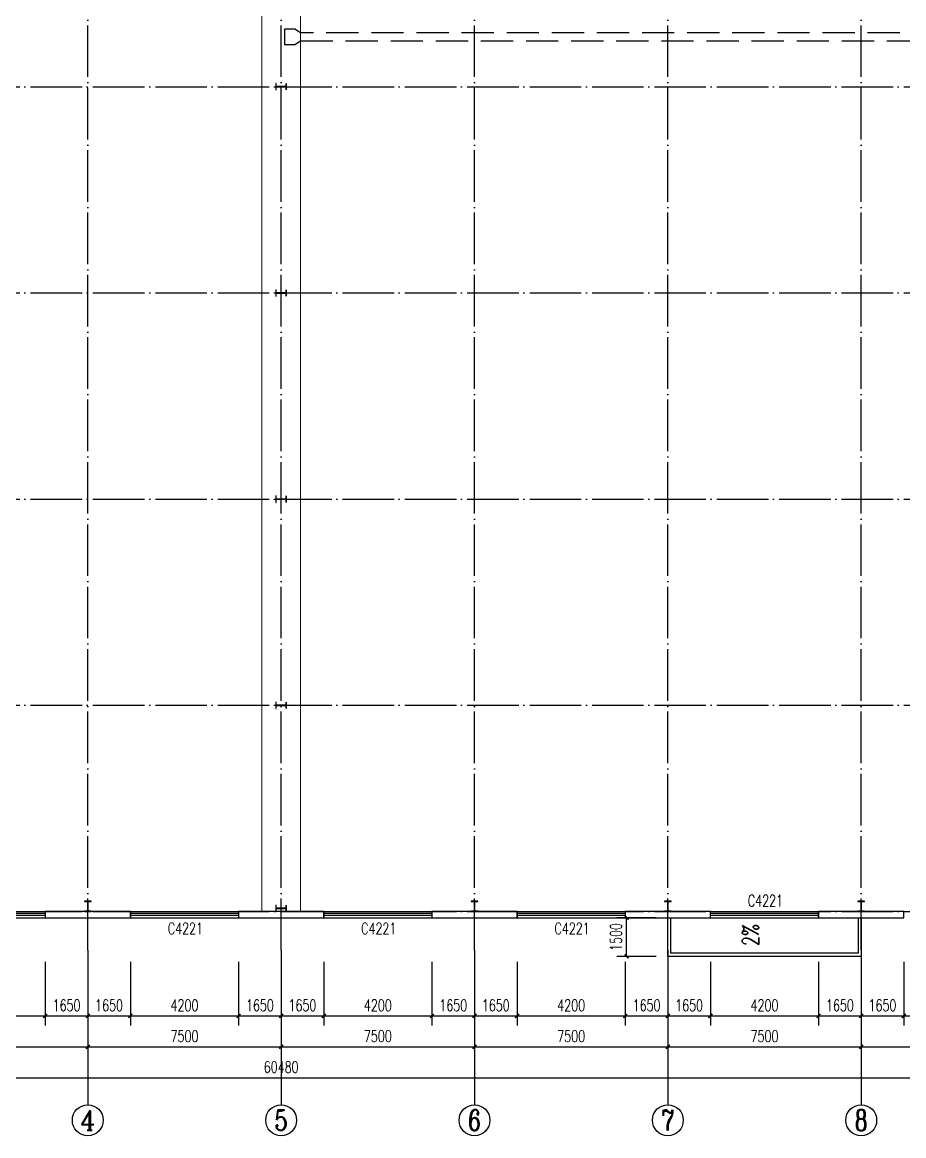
# Model space of a CAD drawing. Extents: x 14586673 to 15379323, y -344170 to -118775.
# Drawn here: x 14805680 to 14839873, y -312920 to -269718 of the extents above; entities that cross this region are included whole.
import ezdxf
from ezdxf.enums import TextEntityAlignment as Align

# ---------------------------------------------------------------- set-up
doc = ezdxf.new("R2010")
doc.units = 0
doc.header["$LTSCALE"] = 1000
doc.header["$MEASUREMENT"] = 0
doc.linetypes.add('DASH', pattern=[0.35, 0.25, -0.1])
doc.linetypes.add('DOTE', pattern=[2.42, 2, -0.2, 0.02, -0.2])
for name, color, linetype in [('AXIS', 3, 'Continuous'), ('AXIS_TEXT', 7, 'Continuous'), ('COLUMN', 2, 'Continuous'), ('DIM_SYMB', 3, 'Continuous'), ('DOTE', 1, 'DOTE'), ('PUB_DIM', 3, 'Continuous'), ('PUB_TEXT', 7, 'Continuous'), ('WALL-PARAPET', 6, 'Continuous'), ('WINDOW', 4, 'Continuous'), ('WINDOW_TEXT', 7, 'Continuous')]:
    doc.layers.add(name, color=color, linetype=linetype)
doc.styles.add('_TCH_AXIS', font='COMPLEX', dxfattribs={"bigfont": 'GBCBIG'})
doc.styles.add('_TCH_DIM', font='SIMPLEX', dxfattribs={"bigfont": 'GBCBIG'})
doc.styles.add('_TCH_DIM_T3', font='SIMPLEX', dxfattribs={"width": 0.705882, "bigfont": 'GBCBIG'})
doc.styles.add('_TCH_WINDOW', font='SIMPLEX', dxfattribs={"height": 3.5, "bigfont": 'GBCBIG'})
doc.styles.add('COMPLEX', font='COMPLEX')
doc.dimstyles.new('_TCH_ARCH&&150', dxfattribs={"dimtxt": 446.25, "dimasz": 150, "dimexe": 375, "dimexo": 450, "dimgap": 189.375, "dimtad": 1, "dimdec": 0, "dimzin": 0, "dimdsep": 46, "dimtxsty": '_TCH_DIM_T3', "dimblk": 'ARCHTICK', "dimcen": 0.09, "dimclrt": 7, "dimazin": 2, "dimtfac": 1, "dimtdec": 0, "dimtix": 1, "dimtmove": 2, "dimatfit": 3, "dimfxl": 0, "dimtolj": 1, "dimtzin": 0, "dimarcsym": 0})

# ---------------------------------------------------------------- blocks, each defined once
blk = doc.blocks.new('A$C797E1D2B')
at = {"layer": 'COLUMN'}
h = blk.add_hatch(color=256, dxfattribs=at)
h.paths.add_polyline_path([(125, 400), (250, 400), (250, 388), (130, 388), (130, 200), (125, 200)])
h.paths.add_polyline_path([(0, 400), (125, 400), (125, 200), (120, 200), (120, 388), (0, 388)])
h.paths.add_polyline_path([(0, 12), (120, 12), (120, 200), (125, 200), (125, 0), (0, 0)])
h.paths.add_polyline_path([(125, 200), (130, 200), (130, 12), (250, 12), (250, 0), (125, 0)])
blk.add_lwpolyline([(250, 0), (250, 12), (130, 12), (130, 388), (250, 388), (250, 400), (0, 400), (0, 388), (120, 388), (120, 12), (0, 12), (0, 0)], close=True, dxfattribs=at)
blk = doc.blocks.new('$TCHSYS$WIN2D')
for p, q in [((-0.5, 0.5), (0.5, 0.5)), ((-0.5, 0.5), (-0.5, -0.5)), ((0.5, 0.5), (0.5, -0.5)), ((0.5, 0.167), (-0.5, 0.167)), ((0.5, -0.167), (-0.5, -0.167)), ((-0.5, -0.5), (0.5, -0.5))]:
    blk.add_line(p, q)
blk = doc.blocks.new('_ArchTick')
at = {"color": 0, "linetype": 'ByBlock', "const_width": 0.4}
blk.add_lwpolyline([(-0.5, -0.5), (0.5, 0.5)], dxfattribs=at)
blk = doc.blocks.new('*D144')
at = {"layer": 'Defpoints', "color": 0}
for p in [(14829123, -304460), (14830723, -304460), (14830723, -305960)]:
    blk.add_point(p, dxfattribs=at)
at = {"layer": 'PUB_DIM', "color": 0, "lineweight": -2}
for p, q in [((14830273, -304460), (14828748, -304460)), ((14829123, -305960), (14829123, -304460)), ((14830273, -305960), (14828748, -305960))]:
    blk.add_line(p, q, dxfattribs=at)
at = {"layer": 'PUB_DIM', "color": 0, "lineweight": -2, "xscale": 150, "yscale": 150, "zscale": 150}
for p, rotation in [((14829123, -304460), 90), ((14829123, -305960), 270)]:
    blk.add_blockref('_ArchTick', p, dxfattribs=dict(at, rotation=rotation))
at = {"layer": 'PUB_DIM', "color": 7, "insert": (14828710, -305210), "char_height": 446.2, "attachment_point": 5, "rotation": 90, "style": '_TCH_DIM_T3'}
blk.add_mtext('\\A1;1500', dxfattribs=at)
blk = doc.blocks.new('_AXISO')
blk.add_circle((0, 0), 0.5)
at = {"layer": 'AXIS_TEXT', "style": 'COMPLEX', "width": 1.041667}
blk.add_attdef('A', text='', height=0.56, dxfattribs=at).set_placement((-0.25, -0.28), (0.25, -0.28), align=Align.FIT)
blk = doc.blocks.new('*D175')
at = {"layer": 'AXIS', "color": 0, "lineweight": -2}
for p, q in [((14785483, -306170), (14785483, -311045)), ((14845963, -306170), (14845963, -311045)), ((14785483, -310670), (14845963, -310670))]:
    blk.add_line(p, q, dxfattribs=at)
at = {"layer": 'Defpoints', "color": 0}
for p in [(14785483, -305720), (14845963, -305720), (14845963, -310670)]:
    blk.add_point(p, dxfattribs=at)
at = {"layer": 'AXIS', "color": 0, "lineweight": -2, "xscale": 150, "yscale": 150, "zscale": 150, "rotation": 180}
blk.add_blockref('_ArchTick', (14785483, -310670), dxfattribs=at)
at = {"layer": 'AXIS', "color": 0, "lineweight": -2, "xscale": 150, "yscale": 150, "zscale": 150}
blk.add_blockref('_ArchTick', (14845963, -310670), dxfattribs=at)
at = {"layer": 'AXIS', "color": 7, "insert": (14815723, -310258), "char_height": 446.2, "attachment_point": 5, "style": '_TCH_DIM_T3'}
blk.add_mtext('\\A1;60480', dxfattribs=at)
blk = doc.blocks.new('*D179')
at = {"layer": 'AXIS', "color": 0, "lineweight": -2}
for p, q in [((14800723, -306170), (14800723, -309845)), ((14808223, -306170), (14808223, -309845)), ((14800723, -309470), (14808223, -309470))]:
    blk.add_line(p, q, dxfattribs=at)
at = {"layer": 'Defpoints', "color": 0}
for p in [(14800723, -305720), (14808223, -305720), (14808223, -309470)]:
    blk.add_point(p, dxfattribs=at)
at = {"layer": 'AXIS', "color": 0, "lineweight": -2, "xscale": 150, "yscale": 150, "zscale": 150, "rotation": 180}
blk.add_blockref('_ArchTick', (14800723, -309470), dxfattribs=at)
at = {"layer": 'AXIS', "color": 0, "lineweight": -2, "xscale": 150, "yscale": 150, "zscale": 150}
blk.add_blockref('_ArchTick', (14808223, -309470), dxfattribs=at)
at = {"layer": 'AXIS', "color": 7, "insert": (14804473, -309058), "char_height": 446.2, "attachment_point": 5, "style": '_TCH_DIM_T3'}
blk.add_mtext('\\A1;7500', dxfattribs=at)
blk = doc.blocks.new('*D180')
at = {"layer": 'AXIS', "color": 0, "lineweight": -2}
for p, q in [((14808223, -306170), (14808223, -309845)), ((14815723, -306170), (14815723, -309845)), ((14808223, -309470), (14815723, -309470))]:
    blk.add_line(p, q, dxfattribs=at)
at = {"layer": 'Defpoints', "color": 0}
for p in [(14808223, -305720), (14815723, -305720), (14815723, -309470)]:
    blk.add_point(p, dxfattribs=at)
at = {"layer": 'AXIS', "color": 0, "lineweight": -2, "xscale": 150, "yscale": 150, "zscale": 150, "rotation": 180}
blk.add_blockref('_ArchTick', (14808223, -309470), dxfattribs=at)
at = {"layer": 'AXIS', "color": 0, "lineweight": -2, "xscale": 150, "yscale": 150, "zscale": 150}
blk.add_blockref('_ArchTick', (14815723, -309470), dxfattribs=at)
at = {"layer": 'AXIS', "color": 7, "insert": (14811973, -309058), "char_height": 446.2, "attachment_point": 5, "style": '_TCH_DIM_T3'}
blk.add_mtext('\\A1;7500', dxfattribs=at)
blk = doc.blocks.new('*D181')
at = {"layer": 'AXIS', "color": 0, "lineweight": -2}
for p, q in [((14815723, -306170), (14815723, -309845)), ((14823223, -306170), (14823223, -309845)), ((14815723, -309470), (14823223, -309470))]:
    blk.add_line(p, q, dxfattribs=at)
at = {"layer": 'Defpoints', "color": 0}
for p in [(14815723, -305720), (14823223, -305720), (14823223, -309470)]:
    blk.add_point(p, dxfattribs=at)
at = {"layer": 'AXIS', "color": 0, "lineweight": -2, "xscale": 150, "yscale": 150, "zscale": 150, "rotation": 180}
blk.add_blockref('_ArchTick', (14815723, -309470), dxfattribs=at)
at = {"layer": 'AXIS', "color": 0, "lineweight": -2, "xscale": 150, "yscale": 150, "zscale": 150}
blk.add_blockref('_ArchTick', (14823223, -309470), dxfattribs=at)
at = {"layer": 'AXIS', "color": 7, "insert": (14819473, -309058), "char_height": 446.2, "attachment_point": 5, "style": '_TCH_DIM_T3'}
blk.add_mtext('\\A1;7500', dxfattribs=at)
blk = doc.blocks.new('*D182')
at = {"layer": 'AXIS', "color": 0, "lineweight": -2}
for p, q in [((14823223, -306170), (14823223, -309845)), ((14830723, -306170), (14830723, -309845)), ((14823223, -309470), (14830723, -309470))]:
    blk.add_line(p, q, dxfattribs=at)
at = {"layer": 'Defpoints', "color": 0}
for p in [(14823223, -305720), (14830723, -305720), (14830723, -309470)]:
    blk.add_point(p, dxfattribs=at)
at = {"layer": 'AXIS', "color": 0, "lineweight": -2, "xscale": 150, "yscale": 150, "zscale": 150, "rotation": 180}
blk.add_blockref('_ArchTick', (14823223, -309470), dxfattribs=at)
at = {"layer": 'AXIS', "color": 0, "lineweight": -2, "xscale": 150, "yscale": 150, "zscale": 150}
blk.add_blockref('_ArchTick', (14830723, -309470), dxfattribs=at)
at = {"layer": 'AXIS', "color": 7, "insert": (14826973, -309058), "char_height": 446.2, "attachment_point": 5, "style": '_TCH_DIM_T3'}
blk.add_mtext('\\A1;7500', dxfattribs=at)
blk = doc.blocks.new('*D183')
at = {"layer": 'AXIS', "color": 0, "lineweight": -2}
for p, q in [((14830723, -306170), (14830723, -309845)), ((14838223, -306170), (14838223, -309845)), ((14830723, -309470), (14838223, -309470))]:
    blk.add_line(p, q, dxfattribs=at)
at = {"layer": 'Defpoints', "color": 0}
for p in [(14830723, -305720), (14838223, -305720), (14838223, -309470)]:
    blk.add_point(p, dxfattribs=at)
at = {"layer": 'AXIS', "color": 0, "lineweight": -2, "xscale": 150, "yscale": 150, "zscale": 150, "rotation": 180}
blk.add_blockref('_ArchTick', (14830723, -309470), dxfattribs=at)
at = {"layer": 'AXIS', "color": 0, "lineweight": -2, "xscale": 150, "yscale": 150, "zscale": 150}
blk.add_blockref('_ArchTick', (14838223, -309470), dxfattribs=at)
at = {"layer": 'AXIS', "color": 7, "insert": (14834473, -309058), "char_height": 446.2, "attachment_point": 5, "style": '_TCH_DIM_T3'}
blk.add_mtext('\\A1;7500', dxfattribs=at)
blk = doc.blocks.new('*D184')
at = {"layer": 'AXIS', "color": 0, "lineweight": -2}
for p, q in [((14838223, -306170), (14838223, -309845)), ((14845723, -306170), (14845723, -309845)), ((14838223, -309470), (14845723, -309470))]:
    blk.add_line(p, q, dxfattribs=at)
at = {"layer": 'Defpoints', "color": 0}
for p in [(14838223, -305720), (14845723, -305720), (14845723, -309470)]:
    blk.add_point(p, dxfattribs=at)
at = {"layer": 'AXIS', "color": 0, "lineweight": -2, "xscale": 150, "yscale": 150, "zscale": 150, "rotation": 180}
blk.add_blockref('_ArchTick', (14838223, -309470), dxfattribs=at)
at = {"layer": 'AXIS', "color": 0, "lineweight": -2, "xscale": 150, "yscale": 150, "zscale": 150}
blk.add_blockref('_ArchTick', (14845723, -309470), dxfattribs=at)
at = {"layer": 'AXIS', "color": 7, "insert": (14841973, -309058), "char_height": 446.2, "attachment_point": 5, "style": '_TCH_DIM_T3'}
blk.add_mtext('\\A1;7500', dxfattribs=at)
blk = doc.blocks.new('*D384')
at = {"layer": 'Defpoints', "color": 0}
for p in [(14802373, -305720), (14806573, -305720), (14806573, -308270)]:
    blk.add_point(p, dxfattribs=at)
at = {"layer": 'PUB_DIM', "color": 0, "lineweight": -2}
for p, q in [((14802373, -306170), (14802373, -308645)), ((14806573, -306170), (14806573, -308645)), ((14802373, -308270), (14806573, -308270))]:
    blk.add_line(p, q, dxfattribs=at)
at = {"layer": 'PUB_DIM', "color": 0, "lineweight": -2, "xscale": 150, "yscale": 150, "zscale": 150, "rotation": 180}
blk.add_blockref('_ArchTick', (14802373, -308270), dxfattribs=at)
at = {"layer": 'PUB_DIM', "color": 0, "lineweight": -2, "xscale": 150, "yscale": 150, "zscale": 150}
blk.add_blockref('_ArchTick', (14806573, -308270), dxfattribs=at)
at = {"layer": 'PUB_DIM', "color": 7, "insert": (14804473, -307858), "char_height": 446.2, "attachment_point": 5, "style": '_TCH_DIM_T3'}
blk.add_mtext('\\A1;4200', dxfattribs=at)
blk = doc.blocks.new('*D385')
at = {"layer": 'Defpoints', "color": 0}
for p in [(14806573, -305720), (14808223, -305720), (14808223, -308270)]:
    blk.add_point(p, dxfattribs=at)
at = {"layer": 'PUB_DIM', "color": 0, "lineweight": -2}
for p, q in [((14806573, -306170), (14806573, -308645)), ((14808223, -306170), (14808223, -308645)), ((14806573, -308270), (14808223, -308270))]:
    blk.add_line(p, q, dxfattribs=at)
at = {"layer": 'PUB_DIM', "color": 0, "lineweight": -2, "xscale": 150, "yscale": 150, "zscale": 150, "rotation": 180}
blk.add_blockref('_ArchTick', (14806573, -308270), dxfattribs=at)
at = {"layer": 'PUB_DIM', "color": 0, "lineweight": -2, "xscale": 150, "yscale": 150, "zscale": 150}
blk.add_blockref('_ArchTick', (14808223, -308270), dxfattribs=at)
at = {"layer": 'PUB_DIM', "color": 7, "insert": (14807398, -307858), "char_height": 446.2, "attachment_point": 5, "style": '_TCH_DIM_T3'}
blk.add_mtext('\\A1;1650', dxfattribs=at)
blk = doc.blocks.new('*D386')
at = {"layer": 'Defpoints', "color": 0}
for p in [(14808223, -305720), (14809873, -305720), (14809873, -308270)]:
    blk.add_point(p, dxfattribs=at)
at = {"layer": 'PUB_DIM', "color": 0, "lineweight": -2}
for p, q in [((14808223, -306170), (14808223, -308645)), ((14809873, -306170), (14809873, -308645)), ((14808223, -308270), (14809873, -308270))]:
    blk.add_line(p, q, dxfattribs=at)
at = {"layer": 'PUB_DIM', "color": 0, "lineweight": -2, "xscale": 150, "yscale": 150, "zscale": 150, "rotation": 180}
blk.add_blockref('_ArchTick', (14808223, -308270), dxfattribs=at)
at = {"layer": 'PUB_DIM', "color": 0, "lineweight": -2, "xscale": 150, "yscale": 150, "zscale": 150}
blk.add_blockref('_ArchTick', (14809873, -308270), dxfattribs=at)
at = {"layer": 'PUB_DIM', "color": 7, "insert": (14809048, -307858), "char_height": 446.2, "attachment_point": 5, "style": '_TCH_DIM_T3'}
blk.add_mtext('\\A1;1650', dxfattribs=at)
blk = doc.blocks.new('*D387')
at = {"layer": 'Defpoints', "color": 0}
for p in [(14809873, -305720), (14814073, -305720), (14814073, -308270)]:
    blk.add_point(p, dxfattribs=at)
at = {"layer": 'PUB_DIM', "color": 0, "lineweight": -2}
for p, q in [((14809873, -306170), (14809873, -308645)), ((14814073, -306170), (14814073, -308645)), ((14809873, -308270), (14814073, -308270))]:
    blk.add_line(p, q, dxfattribs=at)
at = {"layer": 'PUB_DIM', "color": 0, "lineweight": -2, "xscale": 150, "yscale": 150, "zscale": 150, "rotation": 180}
blk.add_blockref('_ArchTick', (14809873, -308270), dxfattribs=at)
at = {"layer": 'PUB_DIM', "color": 0, "lineweight": -2, "xscale": 150, "yscale": 150, "zscale": 150}
blk.add_blockref('_ArchTick', (14814073, -308270), dxfattribs=at)
at = {"layer": 'PUB_DIM', "color": 7, "insert": (14811973, -307858), "char_height": 446.2, "attachment_point": 5, "style": '_TCH_DIM_T3'}
blk.add_mtext('\\A1;4200', dxfattribs=at)
blk = doc.blocks.new('*D388')
at = {"layer": 'Defpoints', "color": 0}
for p in [(14814073, -305720), (14815723, -305720), (14815723, -308270)]:
    blk.add_point(p, dxfattribs=at)
at = {"layer": 'PUB_DIM', "color": 0, "lineweight": -2}
for p, q in [((14814073, -306170), (14814073, -308645)), ((14815723, -306170), (14815723, -308645)), ((14814073, -308270), (14815723, -308270))]:
    blk.add_line(p, q, dxfattribs=at)
at = {"layer": 'PUB_DIM', "color": 0, "lineweight": -2, "xscale": 150, "yscale": 150, "zscale": 150, "rotation": 180}
blk.add_blockref('_ArchTick', (14814073, -308270), dxfattribs=at)
at = {"layer": 'PUB_DIM', "color": 0, "lineweight": -2, "xscale": 150, "yscale": 150, "zscale": 150}
blk.add_blockref('_ArchTick', (14815723, -308270), dxfattribs=at)
at = {"layer": 'PUB_DIM', "color": 7, "insert": (14814898, -307858), "char_height": 446.2, "attachment_point": 5, "style": '_TCH_DIM_T3'}
blk.add_mtext('\\A1;1650', dxfattribs=at)
blk = doc.blocks.new('*D389')
at = {"layer": 'Defpoints', "color": 0}
for p in [(14815723, -305720), (14817373, -305720), (14817373, -308270)]:
    blk.add_point(p, dxfattribs=at)
at = {"layer": 'PUB_DIM', "color": 0, "lineweight": -2}
for p, q in [((14815723, -306170), (14815723, -308645)), ((14817373, -306170), (14817373, -308645)), ((14815723, -308270), (14817373, -308270))]:
    blk.add_line(p, q, dxfattribs=at)
at = {"layer": 'PUB_DIM', "color": 0, "lineweight": -2, "xscale": 150, "yscale": 150, "zscale": 150, "rotation": 180}
blk.add_blockref('_ArchTick', (14815723, -308270), dxfattribs=at)
at = {"layer": 'PUB_DIM', "color": 0, "lineweight": -2, "xscale": 150, "yscale": 150, "zscale": 150}
blk.add_blockref('_ArchTick', (14817373, -308270), dxfattribs=at)
at = {"layer": 'PUB_DIM', "color": 7, "insert": (14816548, -307858), "char_height": 446.2, "attachment_point": 5, "style": '_TCH_DIM_T3'}
blk.add_mtext('\\A1;1650', dxfattribs=at)
blk = doc.blocks.new('*D390')
at = {"layer": 'Defpoints', "color": 0}
for p in [(14817373, -305720), (14821573, -305720), (14821573, -308270)]:
    blk.add_point(p, dxfattribs=at)
at = {"layer": 'PUB_DIM', "color": 0, "lineweight": -2}
for p, q in [((14817373, -306170), (14817373, -308645)), ((14821573, -306170), (14821573, -308645)), ((14817373, -308270), (14821573, -308270))]:
    blk.add_line(p, q, dxfattribs=at)
at = {"layer": 'PUB_DIM', "color": 0, "lineweight": -2, "xscale": 150, "yscale": 150, "zscale": 150, "rotation": 180}
blk.add_blockref('_ArchTick', (14817373, -308270), dxfattribs=at)
at = {"layer": 'PUB_DIM', "color": 0, "lineweight": -2, "xscale": 150, "yscale": 150, "zscale": 150}
blk.add_blockref('_ArchTick', (14821573, -308270), dxfattribs=at)
at = {"layer": 'PUB_DIM', "color": 7, "insert": (14819473, -307858), "char_height": 446.2, "attachment_point": 5, "style": '_TCH_DIM_T3'}
blk.add_mtext('\\A1;4200', dxfattribs=at)
blk = doc.blocks.new('*D391')
at = {"layer": 'Defpoints', "color": 0}
for p in [(14821573, -305720), (14823223, -305720), (14823223, -308270)]:
    blk.add_point(p, dxfattribs=at)
at = {"layer": 'PUB_DIM', "color": 0, "lineweight": -2}
for p, q in [((14821573, -306170), (14821573, -308645)), ((14823223, -306170), (14823223, -308645)), ((14821573, -308270), (14823223, -308270))]:
    blk.add_line(p, q, dxfattribs=at)
at = {"layer": 'PUB_DIM', "color": 0, "lineweight": -2, "xscale": 150, "yscale": 150, "zscale": 150, "rotation": 180}
blk.add_blockref('_ArchTick', (14821573, -308270), dxfattribs=at)
at = {"layer": 'PUB_DIM', "color": 0, "lineweight": -2, "xscale": 150, "yscale": 150, "zscale": 150}
blk.add_blockref('_ArchTick', (14823223, -308270), dxfattribs=at)
at = {"layer": 'PUB_DIM', "color": 7, "insert": (14822398, -307858), "char_height": 446.2, "attachment_point": 5, "style": '_TCH_DIM_T3'}
blk.add_mtext('\\A1;1650', dxfattribs=at)
blk = doc.blocks.new('*D392')
at = {"layer": 'Defpoints', "color": 0}
for p in [(14823223, -305720), (14824873, -305720), (14824873, -308270)]:
    blk.add_point(p, dxfattribs=at)
at = {"layer": 'PUB_DIM', "color": 0, "lineweight": -2}
for p, q in [((14823223, -306170), (14823223, -308645)), ((14824873, -306170), (14824873, -308645)), ((14823223, -308270), (14824873, -308270))]:
    blk.add_line(p, q, dxfattribs=at)
at = {"layer": 'PUB_DIM', "color": 0, "lineweight": -2, "xscale": 150, "yscale": 150, "zscale": 150, "rotation": 180}
blk.add_blockref('_ArchTick', (14823223, -308270), dxfattribs=at)
at = {"layer": 'PUB_DIM', "color": 0, "lineweight": -2, "xscale": 150, "yscale": 150, "zscale": 150}
blk.add_blockref('_ArchTick', (14824873, -308270), dxfattribs=at)
at = {"layer": 'PUB_DIM', "color": 7, "insert": (14824048, -307858), "char_height": 446.2, "attachment_point": 5, "style": '_TCH_DIM_T3'}
blk.add_mtext('\\A1;1650', dxfattribs=at)
blk = doc.blocks.new('*D393')
at = {"layer": 'Defpoints', "color": 0}
for p in [(14824873, -305720), (14829073, -305720), (14829073, -308270)]:
    blk.add_point(p, dxfattribs=at)
at = {"layer": 'PUB_DIM', "color": 0, "lineweight": -2}
for p, q in [((14824873, -306170), (14824873, -308645)), ((14829073, -306170), (14829073, -308645)), ((14824873, -308270), (14829073, -308270))]:
    blk.add_line(p, q, dxfattribs=at)
at = {"layer": 'PUB_DIM', "color": 0, "lineweight": -2, "xscale": 150, "yscale": 150, "zscale": 150, "rotation": 180}
blk.add_blockref('_ArchTick', (14824873, -308270), dxfattribs=at)
at = {"layer": 'PUB_DIM', "color": 0, "lineweight": -2, "xscale": 150, "yscale": 150, "zscale": 150}
blk.add_blockref('_ArchTick', (14829073, -308270), dxfattribs=at)
at = {"layer": 'PUB_DIM', "color": 7, "insert": (14826973, -307858), "char_height": 446.2, "attachment_point": 5, "style": '_TCH_DIM_T3'}
blk.add_mtext('\\A1;4200', dxfattribs=at)
blk = doc.blocks.new('*D394')
at = {"layer": 'Defpoints', "color": 0}
for p in [(14829073, -305720), (14830723, -305720), (14830723, -308270)]:
    blk.add_point(p, dxfattribs=at)
at = {"layer": 'PUB_DIM', "color": 0, "lineweight": -2}
for p, q in [((14829073, -306170), (14829073, -308645)), ((14830723, -306170), (14830723, -308645)), ((14829073, -308270), (14830723, -308270))]:
    blk.add_line(p, q, dxfattribs=at)
at = {"layer": 'PUB_DIM', "color": 0, "lineweight": -2, "xscale": 150, "yscale": 150, "zscale": 150, "rotation": 180}
blk.add_blockref('_ArchTick', (14829073, -308270), dxfattribs=at)
at = {"layer": 'PUB_DIM', "color": 0, "lineweight": -2, "xscale": 150, "yscale": 150, "zscale": 150}
blk.add_blockref('_ArchTick', (14830723, -308270), dxfattribs=at)
at = {"layer": 'PUB_DIM', "color": 7, "insert": (14829898, -307858), "char_height": 446.2, "attachment_point": 5, "style": '_TCH_DIM_T3'}
blk.add_mtext('\\A1;1650', dxfattribs=at)
blk = doc.blocks.new('*D395')
at = {"layer": 'Defpoints', "color": 0}
for p in [(14830723, -305720), (14832373, -305720), (14832373, -308270)]:
    blk.add_point(p, dxfattribs=at)
at = {"layer": 'PUB_DIM', "color": 0, "lineweight": -2}
for p, q in [((14830723, -306170), (14830723, -308645)), ((14832373, -306170), (14832373, -308645)), ((14830723, -308270), (14832373, -308270))]:
    blk.add_line(p, q, dxfattribs=at)
at = {"layer": 'PUB_DIM', "color": 0, "lineweight": -2, "xscale": 150, "yscale": 150, "zscale": 150, "rotation": 180}
blk.add_blockref('_ArchTick', (14830723, -308270), dxfattribs=at)
at = {"layer": 'PUB_DIM', "color": 0, "lineweight": -2, "xscale": 150, "yscale": 150, "zscale": 150}
blk.add_blockref('_ArchTick', (14832373, -308270), dxfattribs=at)
at = {"layer": 'PUB_DIM', "color": 7, "insert": (14831548, -307858), "char_height": 446.2, "attachment_point": 5, "style": '_TCH_DIM_T3'}
blk.add_mtext('\\A1;1650', dxfattribs=at)
blk = doc.blocks.new('*D396')
at = {"layer": 'Defpoints', "color": 0}
for p in [(14832373, -305720), (14836573, -305720), (14836573, -308270)]:
    blk.add_point(p, dxfattribs=at)
at = {"layer": 'PUB_DIM', "color": 0, "lineweight": -2}
for p, q in [((14832373, -306170), (14832373, -308645)), ((14836573, -306170), (14836573, -308645)), ((14832373, -308270), (14836573, -308270))]:
    blk.add_line(p, q, dxfattribs=at)
at = {"layer": 'PUB_DIM', "color": 0, "lineweight": -2, "xscale": 150, "yscale": 150, "zscale": 150, "rotation": 180}
blk.add_blockref('_ArchTick', (14832373, -308270), dxfattribs=at)
at = {"layer": 'PUB_DIM', "color": 0, "lineweight": -2, "xscale": 150, "yscale": 150, "zscale": 150}
blk.add_blockref('_ArchTick', (14836573, -308270), dxfattribs=at)
at = {"layer": 'PUB_DIM', "color": 7, "insert": (14834473, -307858), "char_height": 446.2, "attachment_point": 5, "style": '_TCH_DIM_T3'}
blk.add_mtext('\\A1;4200', dxfattribs=at)
blk = doc.blocks.new('*D397')
at = {"layer": 'Defpoints', "color": 0}
for p in [(14836573, -305720), (14838223, -305720), (14838223, -308270)]:
    blk.add_point(p, dxfattribs=at)
at = {"layer": 'PUB_DIM', "color": 0, "lineweight": -2}
for p, q in [((14836573, -306170), (14836573, -308645)), ((14838223, -306170), (14838223, -308645)), ((14836573, -308270), (14838223, -308270))]:
    blk.add_line(p, q, dxfattribs=at)
at = {"layer": 'PUB_DIM', "color": 0, "lineweight": -2, "xscale": 150, "yscale": 150, "zscale": 150, "rotation": 180}
blk.add_blockref('_ArchTick', (14836573, -308270), dxfattribs=at)
at = {"layer": 'PUB_DIM', "color": 0, "lineweight": -2, "xscale": 150, "yscale": 150, "zscale": 150}
blk.add_blockref('_ArchTick', (14838223, -308270), dxfattribs=at)
at = {"layer": 'PUB_DIM', "color": 7, "insert": (14837398, -307858), "char_height": 446.2, "attachment_point": 5, "style": '_TCH_DIM_T3'}
blk.add_mtext('\\A1;1650', dxfattribs=at)
blk = doc.blocks.new('*D398')
at = {"layer": 'Defpoints', "color": 0}
for p in [(14838223, -305720), (14839873, -305720), (14839873, -308270)]:
    blk.add_point(p, dxfattribs=at)
at = {"layer": 'PUB_DIM', "color": 0, "lineweight": -2}
for p, q in [((14838223, -306170), (14838223, -308645)), ((14839873, -306170), (14839873, -308645)), ((14838223, -308270), (14839873, -308270))]:
    blk.add_line(p, q, dxfattribs=at)
at = {"layer": 'PUB_DIM', "color": 0, "lineweight": -2, "xscale": 150, "yscale": 150, "zscale": 150, "rotation": 180}
blk.add_blockref('_ArchTick', (14838223, -308270), dxfattribs=at)
at = {"layer": 'PUB_DIM', "color": 0, "lineweight": -2, "xscale": 150, "yscale": 150, "zscale": 150}
blk.add_blockref('_ArchTick', (14839873, -308270), dxfattribs=at)
at = {"layer": 'PUB_DIM', "color": 7, "insert": (14839048, -307858), "char_height": 446.2, "attachment_point": 5, "style": '_TCH_DIM_T3'}
blk.add_mtext('\\A1;1650', dxfattribs=at)
blk = doc.blocks.new('*D399')
at = {"layer": 'Defpoints', "color": 0}
for p in [(14839873, -305720), (14844073, -305720), (14844073, -308270)]:
    blk.add_point(p, dxfattribs=at)
at = {"layer": 'PUB_DIM', "color": 0, "lineweight": -2}
for p, q in [((14839873, -306170), (14839873, -308645)), ((14844073, -306170), (14844073, -308645)), ((14839873, -308270), (14844073, -308270))]:
    blk.add_line(p, q, dxfattribs=at)
at = {"layer": 'PUB_DIM', "color": 0, "lineweight": -2, "xscale": 150, "yscale": 150, "zscale": 150, "rotation": 180}
blk.add_blockref('_ArchTick', (14839873, -308270), dxfattribs=at)
at = {"layer": 'PUB_DIM', "color": 0, "lineweight": -2, "xscale": 150, "yscale": 150, "zscale": 150}
blk.add_blockref('_ArchTick', (14844073, -308270), dxfattribs=at)
at = {"layer": 'PUB_DIM', "color": 7, "insert": (14841973, -307858), "char_height": 446.2, "attachment_point": 5, "style": '_TCH_DIM_T3'}
blk.add_mtext('\\A1;4200', dxfattribs=at)

msp = doc.modelspace()

# ---------------------------------------------------------------- linework, layer by layer
at = {"linetype": 'DASH', "ltscale": 5, "const_width": 50}
for points in [[(14814972.6, -304220.3), (14814972.6, -208220.3)], [(14816472.6, -304220.3), (14816472.6, -208220.3)]]:
    msp.add_lwpolyline(points, dxfattribs=at)
at = {"color": 4, "linetype": 'DASH', "ltscale": 5}
msp.add_lwpolyline([(14816472.6, -270133), (14816256.9, -269983), (14815856.9, -269983), (14815856.9, -270583), (14816256.9, -270583), (14816472.6, -270433), (14844972.6, -270433), (14845188.2, -270583), (14845588.2, -270583), (14845588.2, -269983), (14845188.2, -269983), (14844972.6, -270133)], close=True, dxfattribs=at)
at = {"ltscale": 0.5}
for points in [[(14838222.6, -304460.3), (14838222.6, -305960.3), (14830722.6, -305960.3), (14830722.6, -304460.3)], [(14838102.6, -304460.3), (14838102.6, -305840.3), (14830842.6, -305840.3), (14830842.6, -304460.3)]]:
    msp.add_lwpolyline(points, dxfattribs=at)
at = {"layer": 'AXIS'}
for p, q in [((14808222.6, -305720.3), (14808222.6, -311720.3)), ((14815722.6, -305720.3), (14815722.6, -311720.3)), ((14823222.6, -305720.3), (14823222.6, -311720.3)), ((14830722.6, -305720.3), (14830722.6, -311720.3)), ((14838222.6, -305720.3), (14838222.6, -311720.3))]:
    msp.add_line(p, q, dxfattribs=at)
at = {"layer": 'DIM_SYMB'}
msp.add_lwpolyline([(14834472.6, -304600.3, 0, 0, 0), (14834472.6, -305250.3, 120, 0, 0), (14834472.6, -305700.3, 0, 0, 0)], format="xyseb", dxfattribs=at)
at = {"layer": 'DOTE'}
for p, q in [((14808222.6, -305720.3), (14808222.6, -206720.3)), ((14815722.6, -305720.3), (14815722.6, -206720.3)), ((14823222.6, -305720.3), (14823222.6, -206720.3)), ((14830722.6, -305720.3), (14830722.6, -206720.3)), ((14838222.6, -305720.3), (14838222.6, -206720.3)), ((14784222.6, -272220.3), (14847222.6, -272220.3)), ((14784222.6, -280220.3), (14847222.6, -280220.3)), ((14784222.6, -288220.3), (14847222.6, -288220.3)), ((14784222.6, -296220.3), (14847222.6, -296220.3)), ((14784222.6, -304220.3), (14847222.6, -304220.3))]:
    msp.add_line(p, q, dxfattribs=at)
at = {"layer": 'WALL-PARAPET'}
for p, q in [((14809872.6, -304220.3), (14806572.6, -304220.3)), ((14806572.6, -304220.3), (14806572.6, -304460.3)), ((14806572.6, -304460.3), (14809872.6, -304460.3)), ((14809872.6, -304460.3), (14809872.6, -304220.3)), ((14817372.6, -304220.3), (14814072.6, -304220.3)), ((14814072.6, -304220.3), (14814072.6, -304460.3)), ((14814072.6, -304460.3), (14817372.6, -304460.3)), ((14817372.6, -304460.3), (14817372.6, -304220.3)), ((14824872.6, -304220.3), (14821572.6, -304220.3)), ((14821572.6, -304220.3), (14821572.6, -304460.3)), ((14821572.6, -304460.3), (14824872.6, -304460.3)), ((14824872.6, -304460.3), (14824872.6, -304220.3)), ((14832372.6, -304220.3), (14829072.6, -304220.3)), ((14829072.6, -304220.3), (14829072.6, -304460.3)), ((14829072.6, -304460.3), (14832372.6, -304460.3)), ((14832372.6, -304460.3), (14832372.6, -304220.3)), ((14839872.6, -304220.3), (14836572.6, -304220.3)), ((14836572.6, -304220.3), (14836572.6, -304460.3)), ((14836572.6, -304460.3), (14839872.6, -304460.3)), ((14839872.6, -304460.3), (14839872.6, -304220.3))]:
    msp.add_line(p, q, dxfattribs=at)

# ---------------------------------------------------------------- block references
for p, rotation in [((14815522.6, -272095.3), 270), ((14815522.6, -280095.3), 270), ((14815522.6, -288095.3), 270), ((14815522.6, -296095.3), 270), ((14808347.6, -303820.3), 180), ((14815522.6, -303970.3), 270), ((14823347.6, -303820.3), 180), ((14830847.6, -303820.3), 180), ((14838347.6, -303820.3), 180)]:
    msp.add_blockref('A$C797E1D2B', p, dxfattribs=dict(rotation=rotation))
at = {"layer": 'AXIS'}
ref = msp.add_blockref('_AXISO', (14808222.6, -312320.3), dxfattribs=dict(at, xscale=1200, yscale=1200, zscale=1200))
ref.add_attrib('A', '4', dxfattribs={"layer": 'AXIS_TEXT', "ltscale": 0.5, "height": 763.6, "style": '_TCH_AXIS'}).set_placement((14807931.7, -312702.2), (14808513.5, -312702.2), align=Align.FIT)
ref = msp.add_blockref('_AXISO', (14815722.6, -312320.3), dxfattribs=dict(at, xscale=1200, yscale=1200, zscale=1200))
ref.add_attrib('A', '5', dxfattribs={"layer": 'AXIS_TEXT', "ltscale": 0.5, "height": 798.8, "style": '_TCH_AXIS'}).set_placement((14815456.3, -312719.7), (14815988.8, -312719.7), align=Align.FIT)
ref = msp.add_blockref('_AXISO', (14823222.6, -312320.3), dxfattribs=dict(at, xscale=1200, yscale=1200, zscale=1200))
ref.add_attrib('A', '6', dxfattribs={"layer": 'AXIS_TEXT', "ltscale": 0.5, "height": 798.8, "style": '_TCH_AXIS'}).set_placement((14822956.3, -312719.7), (14823488.8, -312719.7), align=Align.FIT)
ref = msp.add_blockref('_AXISO', (14830722.6, -312320.3), dxfattribs=dict(at, xscale=1200, yscale=1200, zscale=1200))
ref.add_attrib('A', '7', dxfattribs={"layer": 'AXIS_TEXT', "ltscale": 0.5, "height": 798.8, "style": '_TCH_AXIS'}).set_placement((14830456.3, -312719.7), (14830988.8, -312719.7), align=Align.FIT)
ref = msp.add_blockref('_AXISO', (14838222.6, -312320.3), dxfattribs=dict(at, xscale=1200, yscale=1200, zscale=1200))
ref.add_attrib('A', '8', dxfattribs={"layer": 'AXIS_TEXT', "ltscale": 0.5, "height": 798.8, "style": '_TCH_AXIS'}).set_placement((14837956.3, -312719.7), (14838488.8, -312719.7), align=Align.FIT)
at = {"layer": 'WINDOW'}
ref = msp.add_blockref('$TCHSYS$WIN2D', (14834472.6, -304340.3), dxfattribs=dict(at, xscale=4200, yscale=-240, zscale=4200))
ref.add_attrib('A', 'C4221', (14833827.6, -304023.6), dxfattribs={"layer": 'WINDOW_TEXT', "ltscale": 0.5, "height": 446.25, "style": '_TCH_WINDOW', "width": 0.705882})
ref = msp.add_blockref('$TCHSYS$WIN2D', (14804472.6, -304340.3), dxfattribs=dict(at, xscale=4200, yscale=240, zscale=4200))
ref.add_attrib('A', 'C4221', (14803827.6, -305103.3), dxfattribs={"layer": 'WINDOW_TEXT', "ltscale": 0.5, "height": 446.25, "style": '_TCH_WINDOW', "width": 0.705882})
ref = msp.add_blockref('$TCHSYS$WIN2D', (14811972.6, -304340.3), dxfattribs=dict(at, xscale=4200, yscale=240, zscale=4200))
ref.add_attrib('A', 'C4221', (14811327.6, -305103.3), dxfattribs={"layer": 'WINDOW_TEXT', "ltscale": 0.5, "height": 446.25, "style": '_TCH_WINDOW', "width": 0.705882})
ref = msp.add_blockref('$TCHSYS$WIN2D', (14819472.6, -304340.3), dxfattribs=dict(at, xscale=4200, yscale=240, zscale=4200))
ref.add_attrib('A', 'C4221', (14818827.6, -305103.3), dxfattribs={"layer": 'WINDOW_TEXT', "ltscale": 0.5, "height": 446.25, "style": '_TCH_WINDOW', "width": 0.705882})
ref = msp.add_blockref('$TCHSYS$WIN2D', (14826972.6, -304340.3), dxfattribs=dict(at, xscale=4200, yscale=240, zscale=4200))
ref.add_attrib('A', 'C4221', (14826327.6, -305103.3), dxfattribs={"layer": 'WINDOW_TEXT', "ltscale": 0.5, "height": 446.25, "style": '_TCH_WINDOW', "width": 0.705882})

# ---------------------------------------------------------------- texts
at = {"layer": 'PUB_TEXT', "style": '_TCH_DIM', "width": 0.705882}
msp.add_text('2%%%', height=637.5, rotation=90, dxfattribs=at).set_placement((14834247.6, -305557.5))

# ---------------------------------------------------------------- dimensions: what is measured, and where the dimension line sits
at = {"layer": 'AXIS'}
for p1, p2, distance, text, picture, middle in [((14785482.6, -305720.3), (14845962.6, -305720.3), -4950, '60480', '*D175', (14815722.6, -310257.8)), ((14800722.6, -305720.3), (14808222.6, -305720.3), -3750, '7500', '*D179', (14804472.6, -309057.8)), ((14808222.6, -305720.3), (14815722.6, -305720.3), -3750, '7500', '*D180', (14811972.6, -309057.8)), ((14815722.6, -305720.3), (14823222.6, -305720.3), -3750, '7500', '*D181', (14819472.6, -309057.8)), ((14823222.6, -305720.3), (14830722.6, -305720.3), -3750, '7500', '*D182', (14826972.6, -309057.8)), ((14830722.6, -305720.3), (14838222.6, -305720.3), -3750, '7500', '*D183', (14834472.6, -309057.8)), ((14838222.6, -305720.3), (14845722.6, -305720.3), -3750, '7500', '*D184', (14841972.6, -309057.8))]:
    dim = msp.add_aligned_dim(p1=p1, p2=p2, distance=distance, text=text, dimstyle='_TCH_ARCH&&150', dxfattribs=at)
    dim.commit()
    dim.dimension.update_dxf_attribs({"geometry": picture, "text_midpoint": middle})
at = {"layer": 'PUB_DIM'}
for p1, p2, distance, text, picture, middle in [((14830722.6, -305960.3), (14830722.6, -304460.3), 1600, '1500', '*D144', (14828710.1, -305210.3)), ((14802372.6, -305720.3), (14806572.6, -305720.3), -2550, '4200', '*D384', (14804472.6, -307857.8)), ((14806572.6, -305720.3), (14808222.6, -305720.3), -2550, '1650', '*D385', (14807397.6, -307857.8)), ((14808222.6, -305720.3), (14809872.6, -305720.3), -2550, '1650', '*D386', (14809047.6, -307857.8)), ((14809872.6, -305720.3), (14814072.6, -305720.3), -2550, '4200', '*D387', (14811972.6, -307857.8)), ((14814072.6, -305720.3), (14815722.6, -305720.3), -2550, '1650', '*D388', (14814897.6, -307857.8)), ((14815722.6, -305720.3), (14817372.6, -305720.3), -2550, '1650', '*D389', (14816547.6, -307857.8)), ((14817372.6, -305720.3), (14821572.6, -305720.3), -2550, '4200', '*D390', (14819472.6, -307857.8)), ((14821572.6, -305720.3), (14823222.6, -305720.3), -2550, '1650', '*D391', (14822397.6, -307857.8)), ((14823222.6, -305720.3), (14824872.6, -305720.3), -2550, '1650', '*D392', (14824047.6, -307857.8)), ((14824872.6, -305720.3), (14829072.6, -305720.3), -2550, '4200', '*D393', (14826972.6, -307857.8)), ((14829072.6, -305720.3), (14830722.6, -305720.3), -2550, '1650', '*D394', (14829897.6, -307857.8)), ((14830722.6, -305720.3), (14832372.6, -305720.3), -2550, '1650', '*D395', (14831547.6, -307857.8)), ((14832372.6, -305720.3), (14836572.6, -305720.3), -2550, '4200', '*D396', (14834472.6, -307857.8)), ((14836572.6, -305720.3), (14838222.6, -305720.3), -2550, '1650', '*D397', (14837397.6, -307857.8)), ((14838222.6, -305720.3), (14839872.6, -305720.3), -2550, '1650', '*D398', (14839047.6, -307857.8)), ((14839872.6, -305720.3), (14844072.6, -305720.3), -2550, '4200', '*D399', (14841972.6, -307857.8))]:
    dim = msp.add_aligned_dim(p1=p1, p2=p2, distance=distance, text=text, dimstyle='_TCH_ARCH&&150', dxfattribs=at)
    dim.commit()
    dim.dimension.update_dxf_attribs({"geometry": picture, "text_midpoint": middle})

doc.saveas('drawing.dxf')
